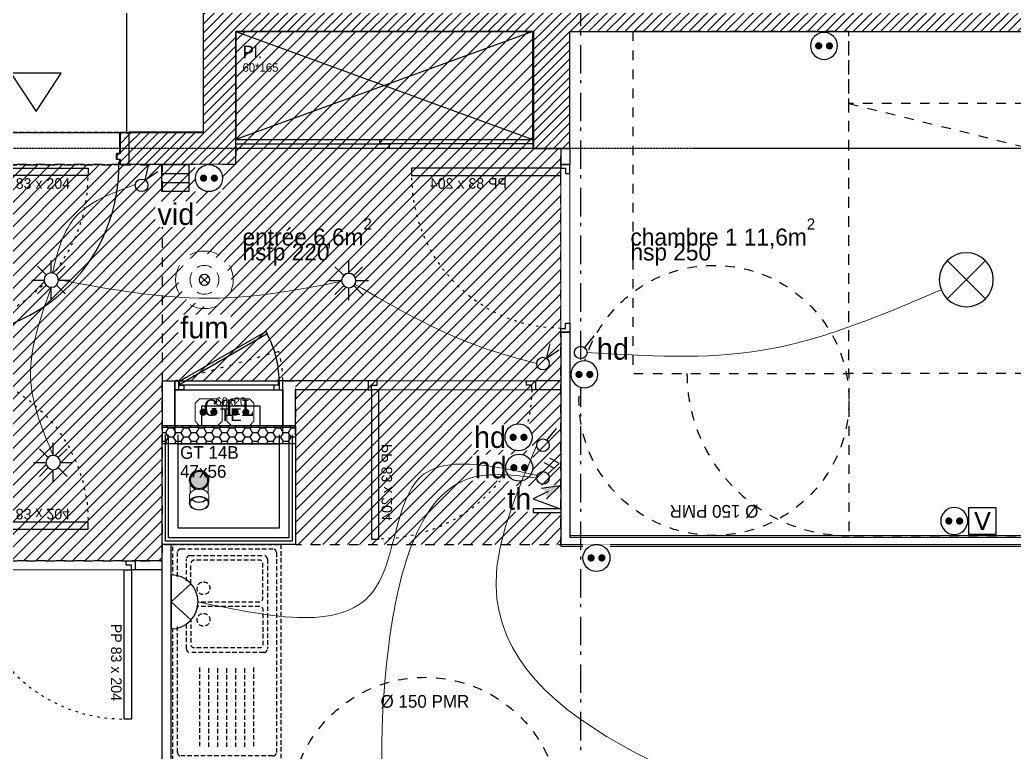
# Model space of a CAD drawing. Header units: centimetres. Extents: x -35664 to 50682, y -23001 to 23705.
# Drawn here: x 10105 to 10657, y 3808 to 4215 of the extents above; entities that cross this region are included whole.
import ezdxf
from ezdxf.enums import TextEntityAlignment as Align

# ---------------------------------------------------------------- set-up
doc = ezdxf.new("R2010")
doc.units = ezdxf.units.CM
for name, pattern in [('ISO-03', [1.5, 0.6, -0.9]), ('Style de ligne -1', [0.41664, 0.20828, -0.20836]), ('Style de ligne -13', [0.147638, 0.098425, -0.049213]), ('Style de ligne -18', [0.164042, 0.054681, -0.109361]), ('Style de ligne -5', [0.20828, 0.069425, -0.138855]), ('Style de ligne -6', [1.04164, 0.625, -0.20828, 0.06943, -0.13893]), ('VW-01', [0.41656, 0.20828, -0.20828])]:
    doc.linetypes.add(name, pattern=pattern)
for name, color, linetype in [('B aménagement intérieur', 252, 'Continuous'), ('B Faux plafonds', 9, 'Continuous'), ('B Faux plafonds_Hatch', 9, 'Continuous'), ('B GÈnÈral_Hatch', 252, 'Continuous'), ('B Général', 252, 'Continuous'), ('C ANNOTATIONS-axes horizontaux', 252, 'Style de ligne -1'), ('C ANNOTATIONS-PMR', 252, 'Style de ligne -5'), ('C ANNOTATIONS-prestations', 252, 'Continuous'), ('C ANNOTATIONS-prestations_Hatch', 252, 'Continuous'), ('C ANNOTATIONS-texte', 252, 'Continuous'), ('C ANNOTATIONS-textes-numérotation gaine', 252, 'ISO-03'), ('D SURFACES-shab', 252, 'Continuous'), ('F REMPLISSAGE-TE', 252, 'Continuous'), ('F REMPLISSAGE-TE_Hatch', 252, 'Continuous'), ('F REMPLISSAGE-vert clair', 252, 'Continuous'), ('F REMPLISSAGE-vert foncé', 252, 'Continuous'), ('prlm-EAU-CHU', 42, 'Continuous'), ('prlm-EAU-EUEV', 25, 'Continuous'), ('prlm-GT', 242, 'Continuous'), ('prlm-MOD-EL', 190, 'Continuous')]:
    doc.layers.add(name, color=color, linetype=linetype)
for name, color, linetype, lineweight in [('prlm-ELEC-CFA', 1, 'Continuous', 25), ('prlm-ELEC-CFO', 1, 'Continuous', 25), ('prlm-ELEC-SSI', 6, 'Continuous', 25)]:
    doc.layers.add(name, color=color, linetype=linetype, lineweight=lineweight)
doc.styles.add('Eurostile', font='Eurosti.TTF')
doc.styles.add('Eurostile (italic)', font='Eurostib.TTF')
doc.styles.add('prlm-elec-cfa', font='comic.ttf', dxfattribs={"height": 12})
doc.styles.add('prlm-elec-cfo', font='comic.ttf', dxfattribs={"height": 12})
doc.styles.add('prlm-elec-ssi', font='comic.ttf', dxfattribs={"height": 12})
doc.styles.add('prlm-mod', font='cambriaz.ttf', dxfattribs={"height": 18})
doc.styles.get("Standard").update_dxf_attribs({"font": 'isocp.shx', "height": 15})
pattern_1 = [(-180, (107.5736, 81.019), (-4.261364, -2.4603), [2.84091, -5.68182]), (-60, (107.5736, 81.019), (4.261364, -2.4603), [2.84091, -5.68182]), (-120, (104.7327, 76.0983), (-9e-09, -4.9206), [2.84091, -5.68182])]
pattern_2 = [(45, (0, 0), (2.4253472, -2.6458333), [])]

# ---------------------------------------------------------------- blocks, each defined once
blk = doc.blocks.new('B 90.PP 80')
at = {"layer": 'B Général', "flags": 128}
blk.add_lwpolyline([(-43, 2.5), (-43, 85.5), (-39, 85.5), (-39, 2.5)], close=True, dxfattribs=at)
at = {"layer": 'B Général', "linetype": 'Style de ligne -18', "ltscale": 25.4, "flags": 128}
blk.add_lwpolyline([(46, 2.5), (45.27, 13.33), (43.1, 23.98), (39.53, 34.26), (34.61, 44), (28.44, 53.03), (21.1, 61.19), (12.74, 68.35), (3.5, 74.38), (-6.47, 79.18), (-17, 82.67), (-27.91, 84.79), (-39, 85.5)], dxfattribs=at)
at = {"layer": 'B Général', "linetype": 'Continuous', "flags": 128}
for points in [[(-45, 2.5), (-43, 2.5), (-43, 0), (-40, 0), (-40, -2.5), (-45, -2.5)], [(48, 2.5), (46, 2.5), (46, 0), (43, 0), (43, -2.5), (48, -2.5), (48, -2.5), (48, -2.5), (48, 1.79), (48, 1.79)]]:
    blk.add_lwpolyline(points, close=True, dxfattribs=at)
at = {"layer": 'C ANNOTATIONS-prestations', "insert": (-37.5, 32.5), "char_height": 5.8825, "attachment_point": 1, "rotation": 90, "line_spacing_factor": 0.894142, "style": 'Eurostile'}
blk.add_mtext('PP 83 x 204', dxfattribs=at)
blk = doc.blocks.new('B 90.Rond 150_PMR')
at = {"layer": 'B Général', "linetype": 'VW-01', "ltscale": 25.4}
blk.add_circle((0, 0), 75, dxfattribs=at)
at = {"layer": 'B Général', "insert": (-61.5, 0), "char_height": 7.059, "attachment_point": 5, "rotation": 90, "line_spacing_factor": 0.894142, "style": 'Eurostile (italic)'}
blk.add_mtext('Ø 150 PMR', dxfattribs=at)
blk = doc.blocks.new('B 90.Evier 120.60 T3 et +')
at = {"layer": 'B Général', "linetype": 'Style de ligne -13', "ltscale": 25.4}
for p, q in [((-57.5, -55.5), (-57.5, -4.5)), ((-55.5, -2.5), (55.5, -2.5)), ((57.5, -4.5), (57.5, -55.5)), ((0, -50.5), (0, -9.53)), ((2, -7.53), (51.79, -7.53)), ((18.98, -10), (18.98, -10)), ((53.79, -9.53), (53.79, -50.5)), ((-52.12, -15), (-7.88, -15)), ((-52.5, -20), (-7.5, -20)), ((-52.5, -25), (-7.5, -25)), ((-52.5, -30), (-7.5, -30)), ((-52.5, -35), (-7.5, -35)), ((-52.5, -40), (-7.5, -40)), ((25.65, -43.33), (25.65, -43.33)), ((-52.12, -45), (-7.88, -45)), ((51.79, -52.5), (2, -52.5)), ((9.17, -50), (9.17, -50)), ((55.5, -57.5), (-55.5, -57.5))]:
    blk.add_line(p, q, dxfattribs=at)
at = {"layer": 'B Général', "linetype": 'Style de ligne -13', "ltscale": 25.4, "flags": 128}
blk.add_lwpolyline([(-60, 0), (-60, 6), (60, 6), (60, 0)], dxfattribs=at)
blk.add_lwpolyline([(-60, 0), (60, 0), (60, -60), (-60, -60)], close=True, dxfattribs=at)
for points in [[(25.65, -12), (25.65, -48, -0.414212), (23.65, -50), (4.5, -50, -0.198914), (3.09, -49.41, -0.198914), (2.5, -48), (2.5, -12, -0.414214), (4.5, -10)], [(25.65, -12, 0.414212), (23.65, -10), (4.45, -10)], [(28.15, -12), (28.15, -48, 0.414212), (30.15, -50), (49.29, -50, 0.198914), (50.71, -49.41, 0.198914), (51.29, -48), (51.29, -12, 0.414214), (49.29, -10)], [(28.15, -12, -0.414212), (30.15, -10), (49.34, -10)]]:
    blk.add_lwpolyline(points, format="xyb", dxfattribs=at)
at = {"layer": 'B Général', "linetype": 'Style de ligne -13', "ltscale": 25.4}
for centre, start, end in [((-55.5, -4.5), 90, 180), ((55.5, -4.5), 0, 90), ((2, -9.53), 90, 180), ((51.79, -9.53), 0, 90), ((2, -50.5), 180, 270), ((51.79, -50.5), 270, 0), ((-55.5, -55.5), 180, 270), ((55.5, -55.5), 270, 0)]:
    blk.add_arc(centre, 2, start, end, dxfattribs=at)
for centre in [(18.15, -17), (35.65, -17)]:
    blk.add_ellipse(centre, major_axis=(3.54, 0), ratio=1, dxfattribs=at)
blk = doc.blocks.new('B 90.Groupe-18-1')
at = {"layer": 'B Général', "linetype": 'VW-01', "ltscale": 25.4}
blk.add_line((70, -99.99), (-70, -65.35), dxfattribs=at)
at = {"layer": 'B Général', "linetype": 'VW-01', "ltscale": 25.4, "flags": 128}
for points in [[(-70, 50), (70, 50), (70, -140), (-70, -140)], [(-70, -99.99), (70, -99.99), (70, -140), (-70, -140)]]:
    blk.add_lwpolyline(points, close=True, dxfattribs=at)
blk = doc.blocks.new('B 90.Lit 140.190_PMR 1')
at = {"layer": 'B Général', "linetype": 'VW-01', "ltscale": 25.4, "flags": 128}
for points in [[(-70, 50), (70, 50), (70, 140), (-70, 140)], [(-70, -140), (-70, 50), (-190, 50), (-190, -140)], [(190, -140), (190, 50), (70, 50), (70, -140)]]:
    blk.add_lwpolyline(points, close=True, dxfattribs=at)
at = {"layer": 'B Général', "linetype": 'VW-01', "ltscale": 25.4}
for centre, start, end in [((-70, 50), 90, 180), ((70, 50), 0, 90)]:
    blk.add_arc(centre, 90, start, end, dxfattribs=at)
at = {"layer": 'B Général'}
blk.add_blockref('B 90.Groupe-18-1', (0, 0), dxfattribs=at)
blk = doc.blocks.new('B 90.Groupe-5-1')
at = {"layer": 'B Général', "flags": 128}
for points in [[(-31.46, -5.77), (-31.46, -0.77), (-28.96, -0.77), (-28.96, -3.27), (-26.46, -3.27), (-26.46, -5.77)], [(26.04, -0.77), (26.04, -3.27), (-28.96, -3.27), (-28.96, -0.77)], [(28.54, -5.77), (28.54, -0.77), (26.04, -0.77), (26.04, -3.27), (23.54, -3.27), (23.54, -5.77)]]:
    blk.add_lwpolyline(points, close=True, dxfattribs=at)
blk = doc.blocks.new('B 90.TE')
at = {"layer": 'B Général', "linetype": 'Style de ligne -5', "ltscale": 25.4}
blk.add_line((-31.46, -0.77), (26.39, 15.56), dxfattribs=at)
at = {"layer": 'B Général', "flags": 128}
for points in [[(28.54, -5.77), (28.54, -25.77), (-31.46, -25.77), (-31.46, -5.77)], [(15.79, -14.77), (15.79, -25.77), (-16.46, -25.77), (-16.46, -14.77)]]:
    blk.add_lwpolyline(points, close=True, dxfattribs=at)
at = {"layer": 'B Général', "linetype": 'Style de ligne -5', "ltscale": 25.4}
blk.add_arc((-34.54, -0.77), 63.08, 359.9968, 14.9984, dxfattribs=at)
at = {"layer": 'B Général'}
blk.add_blockref('B 90.Groupe-5-1', (0, 0), dxfattribs=at)
at = {"layer": 'B Général', "insert": (-0.34, -16.07), "char_height": 7.059, "width": 32.25, "attachment_point": 2, "line_spacing_factor": 0.894142, "style": 'Eurostile'}
blk.add_mtext('TE ', dxfattribs=at)
at = {"layer": 'C ANNOTATIONS-prestations', "insert": (-0.34, -14.77), "char_height": 4.706, "width": 32.25, "attachment_point": 8, "line_spacing_factor": 0.894142, "style": 'Eurostile'}
blk.add_mtext('60x20', dxfattribs=at)
blk = doc.blocks.new('B 90.Placard 60.165')
at = {"layer": 'B Général', "linetype": 'Continuous'}
for p, q in [((82.5, 30), (-82.5, -30)), ((-82.5, 30), (82.5, -30))]:
    blk.add_line(p, q, dxfattribs=at)
at = {"layer": 'B Général', "linetype": 'Continuous', "flags": 128}
blk.add_lwpolyline([(82.5, -30), (82.5, 30), (-82.5, 30), (-82.5, -30)], dxfattribs=at)
for points in [[(82.5, -30), (82.5, -35), (-82.5, -35), (-82.5, -30)], [(2.58, -32.5), (2.58, -35), (-82.5, -35), (-82.5, -32.5)], [(82.5, -30), (82.5, -32.5), (-2.58, -32.5), (-2.58, -30)]]:
    blk.add_lwpolyline(points, close=True, dxfattribs=at)
at = {"layer": 'B Général', "insert": (-78.81, 22.03), "char_height": 7.059, "attachment_point": 1, "line_spacing_factor": 0.894142, "style": 'Eurostile'}
blk.add_mtext('Pl.', dxfattribs=at)
at = {"layer": 'C ANNOTATIONS-prestations', "insert": (-78.81, 9.92), "char_height": 4.706, "attachment_point": 4, "line_spacing_factor": 0.894142, "style": 'Eurostile'}
blk.add_mtext('60*165', dxfattribs=at)
blk = doc.blocks.new('B 90.T3 BS 107 (2D)')
at = {"layer": 'B Faux plafonds_Hatch', "linetype": 'Continuous'}
h = blk.add_hatch(dxfattribs=at)
h.set_pattern_fill('F_P__SOFFITE', color=256, style=0, pattern_type=2)
h.set_pattern_definition([(45, (0, 0.2205), (-3.52778, 3.30729), [])])
h.paths.add_polyline_path([(-102.3, 328.51), (-102.31, 254.52), (-410.28, 254.51), (-410.28, 161.48), (-267.29, 161.48), (-267.29, 34.48), (-143.3, 34.48), (-143.3, 134.5), (-69.14, 134.5), (-69.24, 43.59), (-66.26, 43.59), (-66.26, 43.57), (78.3, 43.58), (78.3, 263.5), (63.3, 263.5), (63.3, 328.51)])
at = {"layer": 'B GÈnÈral_Hatch', "linetype": 'Continuous'}
h = blk.add_hatch(dxfattribs=at)
h.set_pattern_fill('PSE', color=256, angle=-180, style=0, pattern_type=2)
h.set_pattern_definition(pattern_1)
h.paths.add_polyline_path([(-69.17, 109.5), (-69.17, 99.5), (-143.3, 99.5), (-143.3, 109.5)])
at = {"layer": 'F REMPLISSAGE-TE_Hatch', "linetype": 'Continuous'}
h = blk.add_hatch(dxfattribs=at)
h.set_pattern_fill('PSE', color=256, angle=-180, style=0, pattern_type=2)
h.set_pattern_definition(pattern_1)
h.paths.add_polyline_path([(-69.17, 108.5), (-69.17, 109.5), (-143.3, 109.5), (-143.3, 108.5)])
h = blk.add_hatch(dxfattribs=at)
h.set_pattern_fill('PSE', color=256, angle=-180, style=0, pattern_type=2)
h.set_pattern_definition(pattern_1)
h.paths.add_polyline_path([(-69.17, 99.5), (-69.17, 108.5), (-143.3, 108.5), (-143.3, 99.5)])
at = {"layer": 'B aménagement intérieur', "linetype": 'Continuous'}
blk.add_line((63.3, 263.5), (83.3, 263.49), dxfattribs=at)
at = {"layer": 'B Faux plafonds', "linetype": 'VW-01', "ltscale": 25.4, "flags": 128}
blk.add_lwpolyline([(-102.3, 328.51), (-102.31, 254.52), (-410.28, 254.51), (-410.28, 161.48), (-267.29, 161.48), (-267.29, 34.48), (-143.3, 34.48), (-143.3, 134.5), (-69.14, 134.5), (-69.24, 43.59), (-66.26, 43.59), (-66.26, 43.57), (78.3, 43.58), (78.3, 263.5), (63.3, 263.5), (63.3, 328.51)], close=True, dxfattribs=at)
at = {"layer": 'B Général', "linetype": 'Continuous'}
for p, q in [((78.3, 263.49), (78.3, 254.51)), ((78.3, 263.49), (78.3, 254.51)), ((83.3, 263.49), (83.3, 254.51)), ((83.3, 263.49), (83.3, 254.51)), ((78.3, 254.51), (83.3, 254.51)), ((78.3, 161.51), (78.3, 42.58)), ((78.3, 161.51), (78.3, 134.5)), ((78.3, 161.51), (83.3, 161.51)), ((83.3, 161.51), (83.3, 47.58)), ((83.3, 161.51), (83.3, 47.58)), ((-143.3, 134.5), (-143.3, 104.5)), ((-143.3, 134.5), (-136.3, 134.5)), ((-136.3, 134.5), (-136.3, 104.5)), ((-28.89, 134.5), (-76.28, 134.5)), ((-28.89, 134.5), (-76.28, 134.5)), ((-76.27, 104.5), (-76.28, 134.5)), ((-28.89, 134.5), (-28.89, 129.5)), ((78.3, 134.5), (64.11, 134.5)), ((64.11, 134.5), (64.11, 129.5)), ((78.3, 134.5), (64.11, 134.5)), ((-28.89, 129.5), (-69.27, 129.5)), ((-28.89, 129.5), (-69.27, 129.5)), ((-69.27, 104.5), (-69.27, 129.5)), ((78.3, 129.5), (64.11, 129.5)), ((78.3, 129.5), (64.11, 129.5)), ((78.3, 129.5), (78.3, 42.58)), ((-143.3, 109.5), (-143.3, 99.5)), ((-69.17, 109.5), (-143.3, 109.5)), ((-69.17, 109.5), (-69.17, 99.5)), ((-143.3, 43.58), (-143.3, 104.5)), ((-69.17, 99.5), (-143.3, 99.5)), ((-134.3, 52.58), (-134.3, 104.5)), ((-78.26, 104.5), (-78.24, 52.59)), ((-69.26, 104.5), (-69.24, 43.59)), ((-78.24, 52.59), (-134.3, 52.58)), ((83.3, 47.58), (498.3, 47.58)), ((83.3, 47.58), (498.3, 47.58)), ((-69.24, 43.59), (-143.3, 43.58)), ((-143.3, -328.51), (-143.3, 43.58)), ((-143.3, -328.51), (-143.3, 43.58)), ((-138.3, -328.51), (-138.3, 43.58)), ((-138.3, -328.51), (-138.3, 43.58)), ((78.3, 42.58), (498.3, 42.58)), ((78.3, 42.58), (498.3, 42.58)), ((-143.3, 34.48), (-158.3, 34.48)), ((-158.3, 34.48), (-158.3, 29.48)), ((-143.3, 34.48), (-158.3, 34.48)), ((-143.3, 29.48), (-158.3, 29.48)), ((-143.3, 29.48), (-158.3, 29.48))]:
    blk.add_line(p, q, dxfattribs=at)
at = {"layer": 'B Général', "linetype": 'VW-01', "ltscale": 25.4, "flags": 128}
blk.add_lwpolyline([(-263.3, 34.48), (-263.3, 254.48), (-143.3, 254.48), (-143.3, 34.48)], close=True, dxfattribs=at)
at = {"layer": 'D SURFACES-shab', "lineweight": 18, "flags": 128}
for points in [[(-143.3, 34.48), (-143.3, 134.5), (78.3, 134.5), (78.3, 263.5), (62.69, 263.5), (62.69, 328.49), (-102.31, 328.5), (-102.31, 254.52), (-267.3, 254.48), (-267.3, 34.48)], [(83.3, 328.49), (498.3, 328.49), (498.3, 48.58), (83.3, 48.58)], [(-138.3, 43.58), (-69.24, 43.59), (-69.27, 129.5), (78.3, 129.5), (78.3, 43.58), (498.3, 43.58), (498.3, -328.51), (-138.3, -328.51)], [(-498.3, -60.35), (-267.3, -60.35), (-267.3, 29.48), (-143.3, 29.48), (-143.3, -328.51), (-498.3, -328.51)]]:
    blk.add_lwpolyline(points, close=True, dxfattribs=at)
at = {"layer": 'F REMPLISSAGE-TE', "linetype": 'Continuous'}
blk.add_line((-69.17, 108.5), (-143.3, 108.5), dxfattribs=at)
at = {"layer": 'F REMPLISSAGE-vert clair'}
for p, q in [((-141.5, 45.38), (-141.5, 104.5)), ((-139.7, 47.18), (-139.7, 104.5)), ((-72.86, 104.5), (-72.84, 47.19)), ((-71.06, 104.5), (-71.04, 45.39)), ((-71.04, 45.39), (-141.5, 45.38)), ((-72.84, 47.19), (-139.7, 47.18))]:
    blk.add_line(p, q, dxfattribs=at)
at = {"layer": 'F REMPLISSAGE-vert clair', "linetype": 'Continuous'}
for p, q in [((-134.3, 52.58), (-134.3, 104.5)), ((-78.26, 104.5), (-78.24, 52.59)), ((-78.24, 52.59), (-134.3, 52.58))]:
    blk.add_line(p, q, dxfattribs=at)
at = {"layer": 'F REMPLISSAGE-vert foncé', "linetype": 'Continuous'}
for p, q in [((-143.3, 43.58), (-143.3, 104.5)), ((-69.26, 104.5), (-69.24, 43.59)), ((-69.24, 43.59), (-143.3, 43.58))]:
    blk.add_line(p, q, dxfattribs=at)
at = {"layer": 'F REMPLISSAGE-vert foncé'}
for p, q in [((-141.5, 45.38), (-141.5, 104.5)), ((-71.06, 104.5), (-71.04, 45.39)), ((-71.04, 45.39), (-141.5, 45.38))]:
    blk.add_line(p, q, dxfattribs=at)
at = {"layer": 'B Général'}
for name, p in [('B 90.Placard 60.165', (-19.81, 298.51)), ('B 90.TE', (-104.81, 135.27))]:
    blk.add_blockref(name, p, dxfattribs=at)
for name, p, rotation in [('B 90.Lit 140.190_PMR 1', (308.3, 188.49), 180), ('B 90.PP 80', (-269.8, 209.48), 270.0000000034306), ('B 90.Evier 120.60 T3 et +', (-137.3, -16.42), 90), ('B 90.PP 80', (-203.3, 31.98), 180.0000000034304)]:
    blk.add_blockref(name, p, dxfattribs=dict(at, rotation=rotation))
at = {"layer": 'B Général', "xscale": -1}
for p, rotation in [((80.8, 209.51), 90), ((-269.8, 94.98), 270.0000000034306), ((16.11, 132), 180)]:
    blk.add_blockref('B 90.PP 80', p, dxfattribs=dict(at, rotation=rotation))
at = {"layer": 'C ANNOTATIONS-PMR', "ltscale": 25.4}
for p, rotation in [((163.3, 123.58), 90), ((2.7, -105.23), 270)]:
    blk.add_blockref('B 90.Rond 150_PMR', p, dxfattribs=dict(at, rotation=rotation))
blk = doc.blocks.new('B 90.PP 93_204 PF1_2h mur20')
at = {"layer": 'B GÈnÈral_Hatch', "linetype": 'Continuous'}
h = blk.add_hatch(dxfattribs=at)
h.set_pattern_fill('50_BETON', color=256, style=0, pattern_type=2)
h.set_pattern_definition(pattern_2)
edge = h.paths.add_edge_path()
edge.add_line((-51.6, -8.95), (-50.94, -8.37))
edge.add_line((-50.94, -8.37), (-50.93, -8.36))
edge.add_arc((-50.79, -8.52), 0.2, 48.9909, 131.0091, ccw=False)
edge.add_line((-50.66, -8.36), (-50.65, -8.37))
edge.add_line((-50.65, -8.37), (-50.1, -8.86))
edge.add_line((-50.1, -8.86), (-50.1, -8.86))
edge.add_arc((-50.06, -8.82), 0.05, 228.9909, 270)
edge.add_line((-50.06, -8.87), (-50.06, -8.87))
edge.add_line((-50.06, -8.87), (-46.7, -8.87))
edge.add_line((-46.7, -8.87), (-46.69, -8.87))
edge.add_arc((-46.69, -8.83), 0.0435, 270, 360)
edge.add_line((-46.65, -8.83), (-46.65, 2.7))
edge.add_arc((-46.48, 2.7), 0.174, 90, 180, ccw=False)
edge.add_line((-46.48, 2.87), (-46.45, 2.87))
edge.add_line((-46.45, 2.87), (-44.9, 2.87))
edge.add_line((-44.9, 2.87), (-44.89, 2.87))
edge.add_arc((-44.89, 2.91), 0.0435, 270, 360)
edge.add_line((-44.85, 2.91), (-44.85, 5.96))
edge.add_arc((-44.89, 5.96), 0.0435, 0, 90)
edge.add_line((-44.89, 6), (-44.9, 6))
edge.add_line((-44.9, 6), (-46.45, 6))
edge.add_line((-46.45, 6), (-46.48, 6))
edge.add_arc((-46.48, 6.17), 0.174, 180, 270, ccw=False)
edge.add_line((-46.65, 6.17), (-46.65, 8.83))
edge.add_arc((-46.69, 8.83), 0.0435, 0, 90)
edge.add_line((-46.69, 8.87), (-46.7, 8.87))
edge.add_line((-46.7, 8.87), (-50.06, 8.87))
edge.add_line((-50.06, 8.87), (-50.06, 8.87))
edge.add_arc((-50.06, 8.82), 0.05, 90, 131.0091)
edge.add_line((-50.1, 8.86), (-50.1, 8.86))
edge.add_line((-50.1, 8.86), (-50.65, 8.37))
edge.add_line((-50.65, 8.37), (-50.66, 8.37))
edge.add_arc((-50.79, 8.52), 0.2, 233.0967, 311.0091, ccw=False)
edge.add_line((-50.91, 8.36), (-50.92, 8.36))
edge.add_line((-50.92, 8.36), (-51.44, 8.81))
edge.add_line((-51.44, 8.81), (-51.44, 8.81))
edge.add_line((-51.44, 8.81), (-51.6, 8.95))
edge.add_line((-51.6, 8.95), (-51.6, -8.95))
h = blk.add_hatch(dxfattribs=at)
h.set_pattern_fill('50_BETON', color=256, style=0, pattern_type=2)
h.set_pattern_definition(pattern_2)
edge = h.paths.add_edge_path()
edge.add_line((51.6, -8.95), (50.94, -8.37))
edge.add_line((50.94, -8.37), (50.93, -8.36))
edge.add_arc((50.79, -8.52), 0.2, 48.9909, 131.0091)
edge.add_line((50.66, -8.36), (50.65, -8.37))
edge.add_line((50.65, -8.37), (50.1, -8.86))
edge.add_line((50.1, -8.86), (50.1, -8.86))
edge.add_arc((50.06, -8.82), 0.05, 270, 311.0091, ccw=False)
edge.add_line((50.06, -8.87), (50.06, -8.87))
edge.add_line((50.06, -8.87), (46.7, -8.87))
edge.add_line((46.7, -8.87), (46.69, -8.87))
edge.add_arc((46.69, -8.83), 0.0435, 180, 270, ccw=False)
edge.add_line((46.65, -8.83), (46.65, 2.7))
edge.add_arc((46.48, 2.7), 0.174, 0, 90)
edge.add_line((46.48, 2.87), (46.45, 2.87))
edge.add_line((46.45, 2.87), (44.9, 2.87))
edge.add_line((44.9, 2.87), (44.89, 2.87))
edge.add_arc((44.89, 2.91), 0.0435, 180, 270, ccw=False)
edge.add_line((44.85, 2.91), (44.85, 5.96))
edge.add_arc((44.89, 5.96), 0.0435, 90, 180, ccw=False)
edge.add_line((44.89, 6), (44.9, 6))
edge.add_line((44.9, 6), (46.45, 6))
edge.add_line((46.45, 6), (46.48, 6))
edge.add_arc((46.48, 6.17), 0.174, 270, 360)
edge.add_line((46.65, 6.17), (46.65, 8.83))
edge.add_arc((46.69, 8.83), 0.0435, 90, 180, ccw=False)
edge.add_line((46.69, 8.87), (46.7, 8.87))
edge.add_line((46.7, 8.87), (50.06, 8.87))
edge.add_line((50.06, 8.87), (50.06, 8.87))
edge.add_arc((50.06, 8.82), 0.05, 48.9909, 90, ccw=False)
edge.add_line((50.1, 8.86), (50.1, 8.86))
edge.add_line((50.1, 8.86), (50.65, 8.37))
edge.add_line((50.65, 8.37), (50.66, 8.37))
edge.add_arc((50.79, 8.52), 0.2, 228.9909, 306.9033)
edge.add_line((50.91, 8.36), (50.92, 8.36))
edge.add_line((50.92, 8.36), (51.44, 8.81))
edge.add_line((51.44, 8.81), (51.44, 8.81))
edge.add_line((51.44, 8.81), (51.6, 8.95))
edge.add_line((51.6, 8.95), (51.6, -8.95))
at = {"layer": 'B Général', "linetype": 'Style de ligne -13', "ltscale": 25.4}
for p, q in [((46.7, 9), (-46.7, 9)), ((46.7, -9), (-46.7, -9))]:
    blk.add_line(p, q, dxfattribs=at)
at = {"layer": 'B Général', "linetype": 'Continuous', "flags": 128}
for points in [[(45, 12), (48.5, 12), (48.5, 10), (50, 10), (50.01, 106), (48.51, 106), (48.51, 104), (45.01, 104)], [(0, -20.5), (-14, -41.85), (14, -41.85)]]:
    blk.add_lwpolyline(points, close=True, dxfattribs=at)
for points in [[(-46.5, 8.83), (-46.5, 6.17, 0.414214), (-46.46, 6.13), (-46.45, 6.13), (-44.9, 6.13), (-44.87, 6.13, -0.414214), (-44.7, 5.96), (-44.7, 2.91, -0.414214), (-44.87, 2.74), (-44.9, 2.74), (-46.45, 2.74), (-46.46, 2.74, 0.414214), (-46.5, 2.7), (-46.5, -8.83, -0.414214), (-46.67, -9), (-46.7, -9), (-50.06, -9), (-50.07, -9, -0.18087), (-50.2, -8.95), (-50.2, -8.95), (-50.76, -8.47), (-50.76, -8.46, 0.373975), (-50.83, -8.46), (-50.83, -8.47), (-51.49, -9.04), (-51.6, -8.95), (-50.94, -8.37), (-50.93, -8.36, -0.373975), (-50.66, -8.36), (-50.65, -8.37), (-50.1, -8.86), (-50.1, -8.86, 0.18087), (-50.06, -8.87), (-50.06, -8.87), (-46.7, -8.87), (-46.69, -8.87, 0.414214), (-46.65, -8.83), (-46.65, 2.7, -0.414214), (-46.48, 2.87), (-46.45, 2.87), (-44.9, 2.87), (-44.89, 2.87, 0.414214), (-44.85, 2.91), (-44.85, 5.96, 0.414214), (-44.89, 6), (-44.9, 6), (-46.45, 6), (-46.48, 6, -0.414214), (-46.65, 6.17), (-46.65, 8.83, 0.414214), (-46.69, 8.87), (-46.7, 8.87), (-50.06, 8.87), (-50.06, 8.87, 0.18087), (-50.1, 8.86), (-50.1, 8.86), (-50.65, 8.37), (-50.66, 8.37, -0.353689), (-50.91, 8.36), (-50.92, 8.36), (-51.44, 8.81), (-51.44, 8.81), (-51.6, 8.95), (-51.49, 9.04), (-50.88, 8.51, 0.385556), (-50.77, 8.46), (-50.76, 8.47), (-50.2, 8.95), (-50.2, 8.95, -0.18087), (-50.07, 9), (-50.06, 9), (-46.7, 9), (-46.67, 9, -0.414214)], [(46.5, 8.83), (46.5, 6.17, -0.414214), (46.46, 6.13), (46.45, 6.13), (44.9, 6.13), (44.87, 6.13, 0.414214), (44.7, 5.96), (44.7, 2.91, 0.414214), (44.87, 2.74), (44.9, 2.74), (46.45, 2.74), (46.46, 2.74, -0.414214), (46.5, 2.7), (46.5, -8.83, 0.414214), (46.67, -9), (46.7, -9), (50.06, -9), (50.07, -9, 0.18087), (50.2, -8.95), (50.2, -8.95), (50.76, -8.47), (50.76, -8.46, -0.373975), (50.83, -8.46), (50.83, -8.47), (51.49, -9.04), (51.6, -8.95), (50.94, -8.37), (50.93, -8.36, 0.373975), (50.66, -8.36), (50.65, -8.37), (50.1, -8.86), (50.1, -8.86, -0.18087), (50.06, -8.87), (50.06, -8.87), (46.7, -8.87), (46.69, -8.87, -0.414214), (46.65, -8.83), (46.65, 2.7, 0.414214), (46.48, 2.87), (46.45, 2.87), (44.9, 2.87), (44.89, 2.87, -0.414214), (44.85, 2.91), (44.85, 5.96, -0.414214), (44.89, 6), (44.9, 6), (46.45, 6), (46.48, 6, 0.414214), (46.65, 6.17), (46.65, 8.83, -0.414214), (46.69, 8.87), (46.7, 8.87), (50.06, 8.87), (50.06, 8.87, -0.18087), (50.1, 8.86), (50.1, 8.86), (50.65, 8.37), (50.66, 8.37, 0.353689), (50.91, 8.36), (50.92, 8.36), (51.44, 8.81), (51.44, 8.81), (51.6, 8.95), (51.49, 9.04), (50.88, 8.51, -0.385556), (50.77, 8.46), (50.76, 8.47), (50.2, 8.95), (50.2, 8.95, 0.18087), (50.07, 9), (50.06, 9), (46.7, 9), (46.67, 9, 0.414214)]]:
    blk.add_lwpolyline(points, format="xyb", close=True, dxfattribs=at)
at = {"layer": 'B Général', "linetype": 'Continuous'}
blk.add_circle((48.5, 9.5), 0.5, dxfattribs=at)
blk.add_arc((48.5, 9.5), 94.5, 90, 181.2323, dxfattribs=at)
at = {"layer": 'C ANNOTATIONS-prestations', "insert": (25.17, 12.23), "char_height": 7.059, "attachment_point": 1, "rotation": 90, "line_spacing_factor": 0.894142, "style": 'Eurostile'}
blk.add_mtext('PP 93*204\\PPF 1/2h\\P', dxfattribs=at)
blk = doc.blocks.new('B 90.Groupe-22-1')
at = {"layer": 'B Général', "linetype": 'VW-01', "ltscale": 25.4, "flags": 128}
blk.add_lwpolyline([(10192.8, 3979.39), (10248.85, 3979.39), (10248.85, 3932.49), (10192.8, 3932.49)], close=True, dxfattribs=at)
at = {"layer": 'C ANNOTATIONS-textes-numérotation gaine', "insert": (10193.8, 3978.08), "char_height": 7.059, "width": 56.9358, "attachment_point": 1, "line_spacing_factor": 0.894142, "style": 'Eurostile'}
blk.add_mtext('GT 14B\\P47x56', dxfattribs=at)
blk = doc.blocks.new('xi.PC')
at = {"color": 0, "lineweight": 5}
blk.add_wipeout([(-7.5, -7.5), (7.5, -7.5), (7.5, 7.5), (-7.5, 7.5)], dxfattribs=at).dxf.layer = 'prlm-ELEC-CFO'
at = {"layer": 'prlm-ELEC-CFO', "color": 0, "linetype": 'ByBlock', "lineweight": 5, "const_width": 2}
for points in [[(-4, 0, 1), (-2, 0, 1)], [(2, 0, 1), (4, 0, 1)]]:
    blk.add_lwpolyline(points, format="xyb", close=True, dxfattribs=at)
at = {"layer": 'prlm-ELEC-CFO', "color": 0, "linetype": 'ByBlock', "lineweight": -2}
blk.add_circle((0, 0), 7.5, dxfattribs=at)
blk = doc.blocks.new('xi.ECAP')
at = {"color": 0}
blk.add_wipeout([(-15, 0), (-10.13, 11.06), (0, 15), (10.13, 11.06), (15, 0)], dxfattribs=at).dxf.layer = 'prlm-ELEC-CFO'
at = {"layer": 'prlm-ELEC-CFO', "color": 0, "linetype": 'ByBlock', "lineweight": -2, "flags": 128}
blk.add_lwpolyline([(15, 0, 1), (-15, 0)], format="xyb", close=True, dxfattribs=at)
at = {"layer": 'prlm-ELEC-CFO', "color": 0}
blk.add_lwpolyline([(-10.13, 11.06), (0, 0), (10.13, 11.06)], dxfattribs=at)
blk = doc.blocks.new('xi.TH')
at = {"color": 0, "lineweight": 5}
blk.add_wipeout([(-7.5, -7.5), (7.5, -7.5), (7.5, 7.5), (-7.5, 7.5)], dxfattribs=at).dxf.layer = 'prlm-ELEC-CFA'
at = {"layer": 'prlm-ELEC-CFA', "lineweight": 5}
blk.add_hatch(color=0, dxfattribs=at).paths.add_polyline_path([(-3, 6), (-0.1, 3.7), (0, 0), (7.5, 7.5)])
at = {"layer": 'prlm-ELEC-CFA', "color": 0}
for points in [[(-3, 6), (7.5, 7.5), (0, 0)], [(0.95, 4.23), (-7.5, 0), (7.5, -5.5), (-7.5, -5.5), (-7.5, -7.5), (7.5, -7.5)]]:
    blk.add_lwpolyline(points, dxfattribs=at)
blk = doc.blocks.new('xi.PCHD')
at = {"color": 0, "lineweight": 5}
blk.add_wipeout([(-7.5, -7.5), (7.5, -7.5), (7.5, 7.5), (-7.5, 7.5)], dxfattribs=at).dxf.layer = 'prlm-ELEC-CFO'
at = {"layer": 'prlm-ELEC-CFO', "color": 0, "linetype": 'ByBlock', "lineweight": 5, "const_width": 2}
for points in [[(-4, 0, 1), (-2, 0, 1)], [(2, 0, 1), (4, 0, 1)]]:
    blk.add_lwpolyline(points, format="xyb", close=True, dxfattribs=at)
at = {"layer": 'prlm-ELEC-CFO', "color": 0, "linetype": 'ByBlock', "lineweight": -2}
blk.add_circle((0, 0), 7.5, dxfattribs=at)
blk = doc.blocks.new('xi.DA')
at = {"layer": 'prlm-ELEC-CFO', "color": 0}
for points in [[(0.61, -1.67), (7.04, 4.05), (1.81, 7.01)], [(4.05, 1.39), (-1.17, 4.34)]]:
    blk.add_lwpolyline(points, dxfattribs=at)
blk.add_circle((-2, -4), 3.5, dxfattribs=at)
blk = doc.blocks.new('xi.SA')
at = {"layer": 'prlm-ELEC-CFO', "color": 0}
blk.add_lwpolyline([(0.2, -1.28), (5.5, 5.28)], dxfattribs=at)
blk.add_circle((-2, -4), 3.5, dxfattribs=at)
blk = doc.blocks.new('xi.TV')
at = {"layer": 'prlm-ELEC-CFA', "color": 0, "linetype": 'ByBlock', "lineweight": -2, "flags": 128}
blk.add_lwpolyline([(-7.5, 7.5), (7.5, 7.5), (7.5, -7.5), (-7.5, -7.5)], close=True, dxfattribs=at)
at = {"layer": 'prlm-ELEC-CFA', "color": 0, "linetype": 'ByBlock', "insert": (0, 0), "char_height": 10, "width": 11.36, "attachment_point": 5}
blk.add_mtext('{\\fVerdana|b0|i0|c0|p34;V}', dxfattribs=at)
blk = doc.blocks.new('xi.PTCE')
at = {"layer": 'prlm-ELEC-CFO', "color": 0}
for points in [[(-10.61, 10.61), (10.61, -10.61)], [(10.61, 10.61), (-10.61, -10.61)]]:
    blk.add_lwpolyline(points, dxfattribs=at)
at = {"layer": 'prlm-ELEC-CFO', "color": 0, "linetype": 'ByBlock'}
blk.add_circle((0, 0), 15, dxfattribs=at)
blk = doc.blocks.new('xi.VV')
at = {"layer": 'prlm-ELEC-CFO', "color": 0}
blk.add_lwpolyline([(6.95, 3.42), (0.01, -1.13), (1.91, 6.95)], dxfattribs=at)
blk.add_circle((-2, -4), 3.5, dxfattribs=at)
blk = doc.blocks.new('xi.PCGTL')
at = {"layer": 'prlm-ELEC-CFO', "color": 0, "lineweight": 0}
blk.add_lwpolyline([(-7.5, -5), (-5, -7.5), (5, -7.5), (7.5, -5), (7.5, 5), (5, 7.5), (-5, 7.5), (-7.5, 5)], close=True, dxfattribs=at)
at = {"layer": 'prlm-ELEC-CFO', "color": 0, "linetype": 'ByBlock', "lineweight": 5, "const_width": 2}
for points in [[(-4, 0, 1), (-2, 0, 1)], [(2, 0, 1), (4, 0, 1)]]:
    blk.add_lwpolyline(points, format="xyb", close=True, dxfattribs=at)
blk = doc.blocks.new('xi.FUM')
at = {"color": 0}
blk.add_wipeout([(-10.61, -10.61), (-15, 0), (-10.61, 10.61), (0, 15), (10.61, 10.61), (15, 0), (10.61, -10.61), (0, -15)], dxfattribs=at).dxf.layer = 'prlm-ELEC-SSI'
at = {"layer": 'prlm-ELEC-SSI', "color": 0}
for points in [[(-2.12, 2.12), (2.12, -2.12)], [(2.12, 2.12), (-2.12, -2.12)]]:
    blk.add_lwpolyline(points, dxfattribs=at)
blk.add_circle((0, 0), 3, dxfattribs=at)
at = {"layer": 'prlm-ELEC-SSI', "color": 0, "lineweight": 13}
for radius, start, end in [(16, 60, 120), (16, 150, 210), (8, 60, 120), (16, 330, 30), (8, 150, 210), (8, 330, 30), (8, 240, 300), (16, 240, 300)]:
    blk.add_arc((0, 0), radius, start, end, dxfattribs=at)
blk = doc.blocks.new('xi.SPOT')
at = {"color": 0, "lineweight": 5}
blk.add_wipeout([(-4, 0), (-2.83, -2.83), (0, -4), (2.83, -2.83), (4, 0), (2.83, 2.83), (0, 4), (-2.83, 2.83)], dxfattribs=at).dxf.layer = 'prlm-ELEC-CFO'
at = {"layer": 'prlm-ELEC-CFO', "color": 0, "linetype": 'ByBlock', "lineweight": -2, "flags": 128}
for points in [[(-7.69, 7.69), (-2.83, 2.83)], [(0, 10.88), (0, 4)], [(7.69, 7.69), (2.83, 2.83)], [(-10.88, 0), (-4, 0)], [(4, 0), (10.88, 0)], [(-2.83, -2.83), (-7.69, -7.69)], [(0, -4), (0, -10.88)], [(2.83, -2.83), (7.69, -7.69)]]:
    blk.add_lwpolyline(points, dxfattribs=at)
at = {"layer": 'prlm-ELEC-CFO', "color": 0, "linetype": 'ByBlock', "lineweight": -2}
blk.add_circle((0, 0), 4, dxfattribs=at)
blk = doc.blocks.new('xi.VID')
at = {"layer": 'prlm-ELEC-CFA', "color": 0, "linetype": 'ByBlock', "lineweight": -2, "flags": 128}
blk.add_lwpolyline([(-7.5, 7.5), (7.5, 7.5), (7.5, -7.5), (-7.5, -7.5)], close=True, dxfattribs=at)
at = {"layer": 'prlm-ELEC-CFA', "color": 0}
for points in [[(-7.5, 2.5), (7.5, 2.5)], [(-7.5, -2.5), (7.5, -2.5)]]:
    blk.add_lwpolyline(points, dxfattribs=at)
blk = doc.blocks.new('xi.gtl')
at = {"layer": 'prlm-MOD-EL', "color": 0}
for points in [[(2.8, 22.99), (2.02, 24.35), (50.51, 52.34), (51.28, 50.98)], [(0, 25), (2.02, 25), (2.02, 20), (0, 20)], [(60, 25), (57.98, 25), (57.98, 20), (60, 20)], [(0, 20), (60, 20), (60, 0), (0, 0)]]:
    blk.add_lwpolyline(points, close=True, dxfattribs=at)
blk.add_arc((2.02, 24.35), 55.99, 0.6678, 30, dxfattribs=at)
at = {"layer": 'prlm-MOD-EL', "color": 0, "style": 'prlm-mod', "flags": 8}
blk.add_attdef('GTL', text='', height=9, dxfattribs=at).set_placement((30, 10), align=Align.MIDDLE_CENTER)
blk = doc.blocks.new('xi.cee1')
at = {"layer": 'prlm-EAU-CHU', "color": 0, "lineweight": 13}
for p, q in [((7.43, 5), (2.17, 5)), ((12.09, 5.34), (8.77, 5.34)), ((2.17, -5), (7.43, -5)), ((8.77, -5.34), (12.09, -5.34))]:
    blk.add_line(p, q, dxfattribs=at)
for radius in [5.45, 4.69]:
    blk.add_circle((0, 0), radius, dxfattribs=at)
for centre, radius, start, end in [((10.09, 0.78), 4.99, 122.4397, 169.5051), ((8.79, 2.49), 2.86, 90.508, 118.9381), ((6.35, 0), 5.87, 317.8112, 42.1667), ((6.14, 0), 6.3, 318.9248, 41.0752), ((10.09, -0.78), 4.99, 190.4949, 237.5603), ((8.79, -2.49), 2.86, 241.0619, 269.492)]:
    blk.add_arc(centre, radius, start, end, dxfattribs=at)
for centre, major_axis, ratio in [((12.84, 0), (0, -5.44), 0.708306), ((12.94, 0), (0, -5.05), 0.707331)]:
    blk.add_ellipse(centre, major_axis=major_axis, ratio=ratio, dxfattribs=at)
blk = doc.blocks.new('xi.eu')
at = {"layer": 'prlm-EAU-EUEV', "linetype": 'ByBlock', "lineweight": -2}
h = blk.add_hatch(color=0, dxfattribs=at)
edge = h.paths.add_edge_path()
edge.add_arc((0, 0), 5, 0, 360)
at = {"layer": 'prlm-EAU-EUEV', "color": 0, "linetype": 'ByBlock', "lineweight": 5}
blk.add_circle((0, 0), 5, dxfattribs=at)

msp = doc.modelspace()

# ---------------------------------------------------------------- hatches: boundary and pattern name
at = {"layer": 'B GÈnÈral_Hatch', "linetype": 'Continuous'}
h = msp.add_hatch(dxfattribs=at)
h.set_pattern_fill('50_BETON', color=256, style=0, pattern_type=2)
h.set_pattern_definition(pattern_2)
h.paths.add_polyline_path([(10224.786, 4300.369), (10206.786, 4282.368), (10206.786, 4152.409), (10224.786, 4134.409)])
h = msp.add_hatch(dxfattribs=at)
h.set_pattern_fill('50_BETON', color=256, style=0, pattern_type=2)
h.set_pattern_definition(pattern_2)
h.paths.add_polyline_path([(10835.388, 4208.388), (10835.388, 4226.388), (10224.786, 4226.408), (10224.786, 4208.408)])
h = msp.add_hatch(dxfattribs=at)
h.set_pattern_fill('50_BETON', color=256, style=0, pattern_type=2)
h.set_pattern_definition(pattern_2)
h.paths.add_polyline_path([(10410.391, 4208.402), (10390.391, 4208.403), (10390.391, 4143.406), (10410.391, 4143.406)])
h = msp.add_hatch(dxfattribs=at)
h.set_pattern_fill('50_BETON', color=256, style=0, pattern_type=2)
h.set_pattern_definition(pattern_2)
h.paths.add_polyline_path([(10165.399, 4134.409), (10224.786, 4134.409), (10206.786, 4152.409), (10165.399, 4152.409)])
at = {"layer": 'C ANNOTATIONS-prestations_Hatch', "linetype": 'Continuous'}
h = msp.add_hatch(dxfattribs=at)
h.set_pattern_fill('DALETTES TERRASSE 50X50', color=256, scale=1.406016, style=0, pattern_type=2)
h.set_pattern_definition([(0, (9531.354, 4152.3), (4e-15, -70.301), []), (-90, (9531.354, 4152.3), (70.301, 0), [])])
h.paths.add_polyline_path([(9060.796, 4282.297), (9060.796, 3065.389), (9190.796, 3065.389), (9190.796, 3551.389), (9219.485, 3551.389), (9219.485, 3716.389), (9189.484, 3716.389), (9189.484, 4137.39), (9812.796, 4137.39), (9812.796, 4152.409), (10206.786, 4152.297), (10206.786, 4282.297)])

# ---------------------------------------------------------------- linework, layer by layer
at = {"layer": 'B Général', "linetype": 'Style de ligne -6', "ltscale": 25.4}
msp.add_line((10416.484, 3285.389), (10416.484, 5820.389), dxfattribs=at)
msp.add_line((10416.484, 3285.389), (10416.484, 5820.389), dxfattribs=at)
at = {"layer": 'B Général', "linetype": 'Continuous', "lineweight": 18}
for p, q in [((10206.786, 4152.409), (10206.786, 4282.368)), ((10224.786, 4134.409), (10224.786, 4208.408)), ((10224.786, 4208.408), (10390.391, 4208.403)), ((10390.391, 4143.406), (10390.391, 4208.403)), ((10410.391, 4208.402), (10825.388, 4208.389)), ((10410.391, 4143.406), (10410.391, 4208.402)), ((10206.786, 4152.409), (10165.399, 4152.409)), ((10224.786, 4134.409), (10165.399, 4134.409))]:
    msp.add_line(p, q, dxfattribs=at)
at = {"layer": 'B Général', "linetype": 'Continuous'}
for p, q in [((10206.786, 4152.409), (10206.786, 4282.368)), ((10224.786, 4134.409), (10224.786, 4208.408)), ((10224.786, 4208.408), (10390.391, 4208.403)), ((10390.391, 4143.406), (10390.391, 4208.403)), ((10410.391, 4208.402), (10825.388, 4208.389)), ((10410.391, 4143.406), (10410.391, 4208.402)), ((10165.399, 4152.409), (10165.399, 4134.409)), ((10206.786, 4152.409), (10165.399, 4152.409)), ((10410.391, 4143.406), (10390.391, 4143.406)), ((10224.786, 4134.409), (10165.399, 4134.409))]:
    msp.add_line(p, q, dxfattribs=at)
at = {"layer": 'C ANNOTATIONS-axes horizontaux'}
msp.add_line((12370.813, 4143.389), (2960.813, 4143.389), dxfattribs=at)
msp.add_line((12370.813, 4143.389), (2960.813, 4143.389), dxfattribs=at)
at = {"layer": 'C ANNOTATIONS-prestations', "linetype": 'Continuous', "flags": 128}
msp.add_lwpolyline([(9060.796, 4282.297), (9060.796, 3065.389), (9190.796, 3065.389), (9190.796, 3551.389), (9219.485, 3551.389), (9219.485, 3716.389), (9189.484, 3716.389), (9189.484, 4137.39), (9812.796, 4137.39), (9812.796, 4152.409), (10206.786, 4152.297), (10206.786, 4282.297)], close=True, dxfattribs=at)
at = {"layer": 'prlm-ELEC-CFO', "lineweight": 13}
for points in [[(10168.913, 4123.328), (10134.772, 4104.285), (10122.872, 4074.239)], [(10122.222, 4066.293), (10110.905, 4013.455), (10123.286, 3972.946)], [(10391.894, 4023.904), (10358.664, 4033.941), (10290.906, 4067.932)]]:
    msp.add_spline(points, degree=3, dxfattribs=at)
at = {"layer": 'prlm-GT'}
msp.add_lwpolyline([(10192.796, 3979.397), (10248.847, 3979.397), (10248.847, 3932.486), (10192.796, 3932.486)], close=True, dxfattribs=at)

# ---------------------------------------------------------------- block references
at = {"layer": 'B aménagement intérieur'}
msp.add_blockref('B 90.T3 BS 107 (2D)', (10327.092, 3879.899), dxfattribs=at)
at = {"layer": 'B Général', "rotation": 180}
msp.add_blockref('B 90.PP 93_204 PF1_2h mur20', (10113.799, 4143.409), dxfattribs=at)
at = {"layer": 'C ANNOTATIONS-textes-numérotation gaine'}
msp.add_blockref('B 90.Groupe-22-1', (0, 0), dxfattribs=at)
at = {"layer": 'prlm-EAU-CHU', "xscale": -1, "rotation": 90.00935108694031}
msp.add_blockref('xi.cee1', (10204.349, 3959.25), dxfattribs=at)
at = {"layer": 'prlm-EAU-EUEV', "xscale": -1, "rotation": 179.196276026401}
msp.add_blockref('xi.eu', (10204.349, 3959.364), dxfattribs=at)
at = {"layer": 'prlm-ELEC-CFA'}
for name, p in [('xi.VID', (10191.187, 4126.91)), ('xi.TV', (10639.559, 3936.476))]:
    msp.add_blockref(name, p, dxfattribs=at)
at = {"layer": 'prlm-ELEC-CFO'}
for name, p in [('xi.VV', (10174.388, 4126.909)), ('xi.VV', (10397.394, 4027.901)), ('xi.PCGTL', (10209.583, 3996.897)), ('xi.PCGTL', (10227.346, 3996.897))]:
    msp.add_blockref(name, p, dxfattribs=at)
at = {"layer": 'prlm-ELEC-CFO', "xscale": -1, "rotation": 180}
msp.add_blockref('xi.PTCE', (10630.575, 4070.47), dxfattribs=at)

# ---------------------------------------------------------------- texts
at = {"layer": 'C ANNOTATIONS-texte', "char_height": 9.412, "attachment_point": 1, "rotation": 359.99624, "line_spacing_factor": 0.894142, "style": 'Eurostile'}
for s, insert, width in [('entrée 6,6m{\\H0.6667x;\\S2^ ;}', (10228.493, 4104.571), 93.7532), ('chambre 1 11,6m{\\H0.6667x;\\S2^ ;}', (10443.993, 4104.557), 118.29572), ('hsfp 220', (10228.492, 4090.601), 106.0944), ('hsp 250', (10443.992, 4090.587), 106.0944)]:
    msp.add_mtext(s, dxfattribs=dict(at, insert=insert, width=width))

# ---------------------------------------------------------------- next in the draw order: block references
at = {"layer": 'prlm-ELEC-CFO', "xscale": -1, "rotation": 180}
for name, p in [('xi.PC', (10551.539, 4200.374)), ('xi.SPOT', (10123.286, 3968.946)), ('xi.PC', (10623.856, 3936.476))]:
    msp.add_blockref(name, p, dxfattribs=at)
at = {"layer": 'prlm-ELEC-CFO'}
for p in [(10209.807, 4126.911), (10425.109, 3915.976)]:
    msp.add_blockref('xi.PC', p, dxfattribs=at)
at = {"layer": 'prlm-ELEC-CFO', "rotation": 270}
msp.add_blockref('xi.ECAP', (10188.796, 3891.567), dxfattribs=at)

# ---------------------------------------------------------------- next in the draw order: texts
at = {"layer": 'prlm-ELEC-CFA', "lineweight": 20, "char_height": 12, "attachment_point": 5, "line_spacing_factor": 0.8, "style": 'prlm-elec-cfa', "bg_fill": 3, "box_fill_scale": 1.1, "bg_fill_color": 256, "bg_fill_transparency": 0}
for s, insert in [('vid', (10191.446, 4106.838)), ('th', (10382.187, 3948.71))]:
    msp.add_mtext(s, dxfattribs=dict(at, insert=insert))
at = {"layer": 'prlm-ELEC-CFO', "lineweight": 20, "char_height": 12, "attachment_point": 5, "line_spacing_factor": 0.8, "style": 'prlm-elec-cfo', "bg_fill": 3, "box_fill_scale": 1.1, "bg_fill_color": 256, "bg_fill_transparency": 0}
for insert in [(10434.226, 4031.989), (10366.349, 3966.095)]:
    msp.add_mtext('hd', dxfattribs=dict(at, insert=insert))
at = {"layer": 'prlm-ELEC-SSI', "lineweight": 20, "insert": (10207.316, 4043.853), "char_height": 12, "attachment_point": 5, "line_spacing_factor": 0.8, "style": 'prlm-elec-ssi', "bg_fill": 3, "box_fill_scale": 1.1, "bg_fill_color": 256, "bg_fill_transparency": 0}
msp.add_mtext('fum', dxfattribs=at)

# ---------------------------------------------------------------- next in the draw order: block references
at = {"layer": 'prlm-ELEC-CFA'}
msp.add_blockref('xi.TH', (10397.396, 3948.71), dxfattribs=at)
at = {"layer": 'prlm-ELEC-CFO'}
msp.add_blockref('xi.SA', (10418.394, 4034.068), dxfattribs=at)
at = {"layer": 'prlm-ELEC-SSI', "xscale": -1, "rotation": 180}
msp.add_blockref('xi.FUM', (10207.316, 4070.439), dxfattribs=at)
at = {"layer": 'prlm-MOD-EL'}
msp.add_blockref('xi.gtl', (10190.821, 3989.397), dxfattribs=at).add_auto_attribs({'GTL': 'G T L'})

# ---------------------------------------------------------------- next in the draw order: linework, layer by layer
at = {"layer": 'prlm-ELEC-CFO', "lineweight": 13}
msp.add_spline([(10283.534, 4069.489), (10215.548, 4060.263), (10126.217, 4070.491)], degree=3, dxfattribs=at)

# ---------------------------------------------------------------- next in the draw order: block references
at = {"layer": 'prlm-ELEC-CFO', "xscale": -1, "rotation": 180}
msp.add_blockref('xi.PCHD', (10418.394, 4017.891), dxfattribs=at)
at = {"layer": 'prlm-ELEC-CFO'}
msp.add_blockref('xi.PCHD', (10382.181, 3966.095), dxfattribs=at)

# ---------------------------------------------------------------- next in the draw order: linework, layer by layer
at = {"layer": 'prlm-ELEC-CFO', "lineweight": 13}
for points in [[(10419.894, 4030.072), (10517.297, 4031.316), (10616.602, 4064.913)], [(10391.895, 3960.444), (10355.408, 3960.444), (10310.366, 3872.479), (10307.117, 3760.011)]]:
    msp.add_spline(points, degree=3, dxfattribs=at)

# ---------------------------------------------------------------- next in the draw order: block references
at = {"layer": 'prlm-ELEC-CFO', "xscale": -1, "rotation": 180}
for p in [(10122.222, 4070.293), (10287.498, 4070.027)]:
    msp.add_blockref('xi.SPOT', p, dxfattribs=at)
at = {"layer": 'prlm-ELEC-CFO'}
msp.add_blockref('xi.DA', (10397.395, 3964.444), dxfattribs=at)

# ---------------------------------------------------------------- next in the draw order: texts
at = {"layer": 'prlm-ELEC-CFO', "lineweight": 20, "insert": (10365.972, 3982.971), "char_height": 12, "attachment_point": 5, "line_spacing_factor": 0.8, "style": 'prlm-elec-cfo', "bg_fill": 3, "box_fill_scale": 1.1, "bg_fill_color": 256, "bg_fill_transparency": 0}
msp.add_mtext('hd', dxfattribs=at)

# ---------------------------------------------------------------- next in the draw order: block references
at = {"layer": 'prlm-ELEC-CFO'}
msp.add_blockref('xi.PCHD', (10381.804, 3982.97), dxfattribs=at)

# ---------------------------------------------------------------- next in the draw order: linework, layer by layer
at = {"layer": 'prlm-ELEC-CFO', "lineweight": 13}
for points in [[(10391.895, 3978.582), (10369.566, 3908.221), (10602.727, 3748.753)], [(10392.17, 3961.804), (10326.856, 3960.456), (10302.432, 3899.338), (10203.796, 3891.567)]]:
    msp.add_spline(points, degree=3, dxfattribs=at)

# ---------------------------------------------------------------- next in the draw order: block references
at = {"layer": 'prlm-ELEC-CFO'}
msp.add_blockref('xi.SA', (10397.395, 3982.582), dxfattribs=at)

doc.saveas('drawing.dxf')
